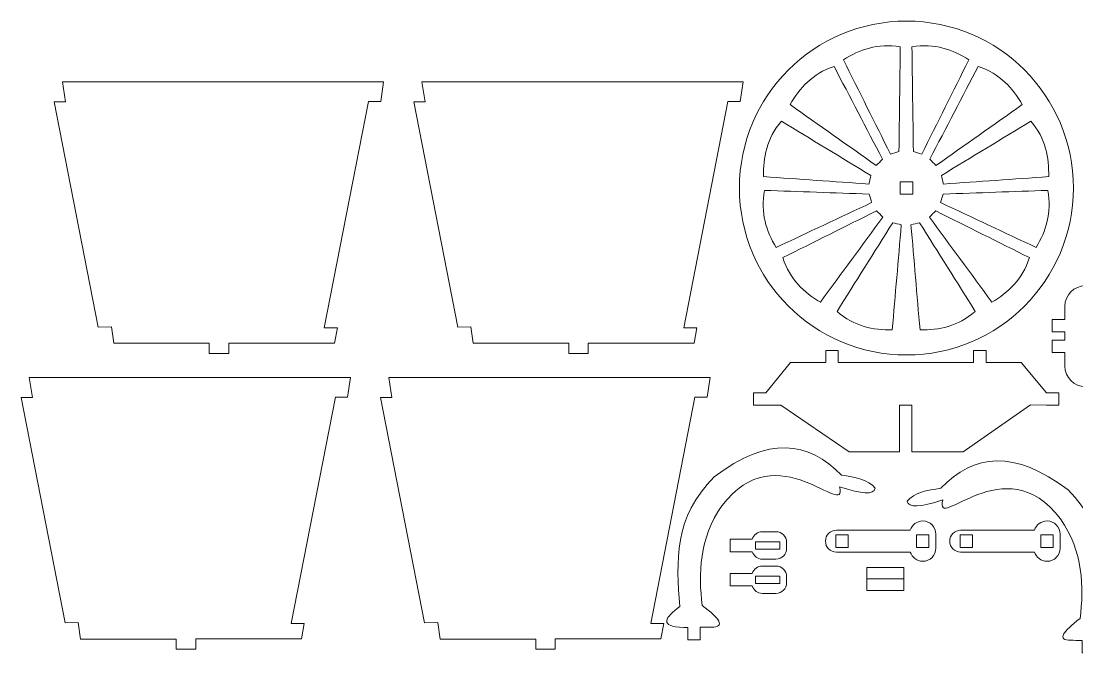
# Model space of a CAD drawing. Header units: millimetres. Extents: x -327 to 267, y -416 to -17.
# Drawn here: x -310.3 to -49.4, y -410.1 to -253.9 of the extents above; entities that cross this region are included whole.
import ezdxf

# ---------------------------------------------------------------- set-up
doc = ezdxf.new("R2010")
doc.units = ezdxf.units.MM
doc.header["$MEASUREMENT"] = 0
doc.layers.add('Layer 1', color=7, linetype='Continuous')

msp = doc.modelspace()

# ---------------------------------------------------------------- linework, layer by layer
at = {"layer": 'Layer 1', "color": 250, "lineweight": 9}
msp.add_lwpolyline([(-101.2837, -394.6769), (-92.1557, -394.6769), (-92.1557, -388.9885), (-101.2837, -388.9885), (-101.2837, -394.6769)], close=True, dxfattribs=at)
msp.add_ellipse((-91.517, -295.1844), major_axis=(0, 41.275), ratio=1, dxfattribs=at)
for points, knots in [([(-93.0428, -260.2909), (-93.1519, -268.7701), (-93.2637, -277.47), (-93.3756, -286.1699), (-93.3756, -286.1699), (-94.0688, -286.3886), (-94.7621, -286.6074), (-95.4553, -286.8262), (-95.4553, -286.8262), (-99.3346, -279.0424), (-103.214, -271.2585), (-107.0933, -263.4747), (-107.0933, -263.4747), (-103.0784, -260.9735), (-98.6764, -259.3498), (-93.0428, -260.2909)], [0, 0, 0, 0, 0.2, 0.2, 0.2, 0.2, 0.4, 0.4, 0.4, 0.4, 0.6, 0.6, 0.6, 0.6, 1, 1, 1, 1]), ([(-90.1468, -260.2909), (-90.0377, -268.7701), (-89.9259, -277.47), (-89.814, -286.1699), (-89.814, -286.1699), (-89.1208, -286.3886), (-88.4275, -286.6074), (-87.7343, -286.8262), (-87.7343, -286.8262), (-83.855, -279.0424), (-79.9756, -271.2585), (-76.0963, -263.4747), (-76.0963, -263.4747), (-80.1112, -260.9735), (-84.5132, -259.3498), (-90.1468, -260.2909)], [0, 0, 0, 0, 0.2, 0.2, 0.2, 0.2, 0.4, 0.4, 0.4, 0.4, 0.6, 0.6, 0.6, 0.6, 1, 1, 1, 1]), ([(-109.4163, -265.1079), (-105.4938, -272.6261), (-101.469, -280.3399), (-97.4445, -288.0537), (-97.4445, -288.0537), (-97.9512, -288.5748), (-98.458, -289.0961), (-98.9648, -289.6172), (-98.9648, -289.6172), (-106.0697, -284.6016), (-113.1748, -279.586), (-120.2797, -274.5705), (-120.2797, -274.5705), (-117.9297, -270.4652), (-114.8231, -266.9492), (-109.4163, -265.1079)], [0, 0, 0, 0, 0.2, 0.2, 0.2, 0.2, 0.4, 0.4, 0.4, 0.4, 0.6, 0.6, 0.6, 0.6, 1, 1, 1, 1]), ([(-73.7733, -265.1079), (-77.6958, -272.6261), (-81.7206, -280.3399), (-85.7451, -288.0537), (-85.7451, -288.0537), (-85.2384, -288.5748), (-84.7316, -289.0961), (-84.2248, -289.6172), (-84.2248, -289.6172), (-77.1199, -284.6016), (-70.0148, -279.586), (-62.9099, -274.5705), (-62.9099, -274.5705), (-65.2599, -270.4652), (-68.3665, -266.9492), (-73.7733, -265.1079)], [0, 0, 0, 0, 0.2, 0.2, 0.2, 0.2, 0.4, 0.4, 0.4, 0.4, 0.6, 0.6, 0.6, 0.6, 1, 1, 1, 1]), ([(-224.496, -273.8042), (-224.496, -273.8042), (-235.3886, -329.7196), (-235.3886, -329.7196), (-235.3886, -329.7196), (-235.3886, -329.7196), (-232.1695, -329.7196), (-232.1695, -329.7196), (-232.1695, -329.7196), (-232.1695, -329.7196), (-232.875, -333.5671), (-232.875, -333.5671), (-232.875, -333.5671), (-232.875, -333.5671), (-259.0032, -333.5671), (-259.0032, -333.5671), (-259.0032, -333.5671), (-259.0032, -333.5671), (-259.0032, -336.1031), (-259.0032, -336.1031), (-259.0032, -336.1031), (-259.0032, -336.1031), (-263.8098, -336.1031), (-263.8098, -336.1031), (-263.8098, -336.1031), (-263.8098, -336.1031), (-263.8098, -333.5891), (-263.8098, -333.5891), (-263.8098, -333.5891), (-263.8098, -333.5891), (-287.446, -333.5891), (-287.446, -333.5891), (-287.446, -333.5891), (-287.446, -333.5891), (-288.0193, -329.5322), (-288.0193, -329.5322), (-288.0193, -329.5322), (-288.0193, -329.5322), (-291.2823, -329.5761), (-291.2823, -329.5761), (-291.2823, -329.5761), (-291.2823, -329.5761), (-302.1526, -273.8812), (-302.1526, -273.8812), (-302.1526, -273.8812), (-302.1526, -273.8812), (-299.3524, -273.8812), (-299.3524, -273.8812), (-299.3524, -273.8812), (-299.3524, -273.8812), (-300.124, -268.8988), (-300.124, -268.8988), (-300.124, -268.8988), (-300.124, -268.8988), (-220.7273, -268.8988), (-220.7273, -268.8988), (-220.7273, -268.8988), (-220.7273, -268.8988), (-221.4533, -273.8042), (-221.4533, -273.8042), (-221.4533, -273.8042), (-221.4533, -273.8042), (-224.496, -273.8042), (-224.496, -273.8042)], [0, 0, 0, 0, 0.05882353, 0.05882353, 0.05882353, 0.05882353, 0.11764706, 0.11764706, 0.11764706, 0.11764706, 0.17647059, 0.17647059, 0.17647059, 0.17647059, 0.23529412, 0.23529412, 0.23529412, 0.23529412, 0.29411765, 0.29411765, 0.29411765, 0.29411765, 0.35294118, 0.35294118, 0.35294118, 0.35294118, 0.41176471, 0.41176471, 0.41176471, 0.41176471, 0.47058824, 0.47058824, 0.47058824, 0.47058824, 0.52941176, 0.52941176, 0.52941176, 0.52941176, 0.58823529, 0.58823529, 0.58823529, 0.58823529, 0.64705882, 0.64705882, 0.64705882, 0.64705882, 0.70588235, 0.70588235, 0.70588235, 0.70588235, 0.76470588, 0.76470588, 0.76470588, 0.76470588, 0.82352941, 0.82352941, 0.82352941, 0.82352941, 0.88235294, 0.88235294, 0.88235294, 0.88235294, 1, 1, 1, 1]), ([(-135.64, -273.8042), (-135.64, -273.8042), (-146.5326, -329.7196), (-146.5326, -329.7196), (-146.5326, -329.7196), (-146.5326, -329.7196), (-143.3135, -329.7196), (-143.3135, -329.7196), (-143.3135, -329.7196), (-143.3135, -329.7196), (-144.019, -333.5671), (-144.019, -333.5671), (-144.019, -333.5671), (-144.019, -333.5671), (-170.1472, -333.5671), (-170.1472, -333.5671), (-170.1472, -333.5671), (-170.1472, -333.5671), (-170.1472, -336.1031), (-170.1472, -336.1031), (-170.1472, -336.1031), (-170.1472, -336.1031), (-174.9538, -336.1031), (-174.9538, -336.1031), (-174.9538, -336.1031), (-174.9538, -336.1031), (-174.9538, -333.5891), (-174.9538, -333.5891), (-174.9538, -333.5891), (-174.9538, -333.5891), (-198.59, -333.5891), (-198.59, -333.5891), (-198.59, -333.5891), (-198.59, -333.5891), (-199.1633, -329.5322), (-199.1633, -329.5322), (-199.1633, -329.5322), (-199.1633, -329.5322), (-202.4263, -329.5761), (-202.4263, -329.5761), (-202.4263, -329.5761), (-202.4263, -329.5761), (-213.2966, -273.8812), (-213.2966, -273.8812), (-213.2966, -273.8812), (-213.2966, -273.8812), (-210.4964, -273.8812), (-210.4964, -273.8812), (-210.4964, -273.8812), (-210.4964, -273.8812), (-211.268, -268.8988), (-211.268, -268.8988), (-211.268, -268.8988), (-211.268, -268.8988), (-131.8713, -268.8988), (-131.8713, -268.8988), (-131.8713, -268.8988), (-131.8713, -268.8988), (-132.5973, -273.8042), (-132.5973, -273.8042), (-132.5973, -273.8042), (-132.5973, -273.8042), (-135.64, -273.8042), (-135.64, -273.8042)], [0, 0, 0, 0, 0.05882353, 0.05882353, 0.05882353, 0.05882353, 0.11764706, 0.11764706, 0.11764706, 0.11764706, 0.17647059, 0.17647059, 0.17647059, 0.17647059, 0.23529412, 0.23529412, 0.23529412, 0.23529412, 0.29411765, 0.29411765, 0.29411765, 0.29411765, 0.35294118, 0.35294118, 0.35294118, 0.35294118, 0.41176471, 0.41176471, 0.41176471, 0.41176471, 0.47058824, 0.47058824, 0.47058824, 0.47058824, 0.52941176, 0.52941176, 0.52941176, 0.52941176, 0.58823529, 0.58823529, 0.58823529, 0.58823529, 0.64705882, 0.64705882, 0.64705882, 0.64705882, 0.70588235, 0.70588235, 0.70588235, 0.70588235, 0.76470588, 0.76470588, 0.76470588, 0.76470588, 0.82352941, 0.82352941, 0.82352941, 0.82352941, 0.88235294, 0.88235294, 0.88235294, 0.88235294, 1, 1, 1, 1]), ([(-122.4331, -278.6548), (-115.1826, -283.0524), (-107.7432, -287.5644), (-100.3041, -292.0764), (-100.3041, -292.0764), (-100.4675, -292.7848), (-100.6308, -293.4931), (-100.7942, -294.2015), (-100.7942, -294.2015), (-109.4698, -293.5933), (-118.1455, -292.9852), (-126.8211, -292.377), (-126.8211, -292.377), (-126.9385, -287.6482), (-126.1033, -283.0313), (-122.4331, -278.6548)], [0, 0, 0, 0, 0.2, 0.2, 0.2, 0.2, 0.4, 0.4, 0.4, 0.4, 0.6, 0.6, 0.6, 0.6, 1, 1, 1, 1]), ([(-60.7565, -278.6548), (-68.007, -283.0524), (-75.4464, -287.5644), (-82.8855, -292.0764), (-82.8855, -292.0764), (-82.7221, -292.7848), (-82.5588, -293.4931), (-82.3954, -294.2015), (-82.3954, -294.2015), (-73.7198, -293.5933), (-65.0441, -292.9852), (-56.3685, -292.377), (-56.3685, -292.377), (-56.2511, -287.6482), (-57.0863, -283.0313), (-60.7565, -278.6548)], [0, 0, 0, 0, 0.2, 0.2, 0.2, 0.2, 0.4, 0.4, 0.4, 0.4, 0.6, 0.6, 0.6, 0.6, 1, 1, 1, 1]), ([(-89.9719, -293.6393), (-89.9719, -293.6393), (-93.0621, -293.6393), (-93.0621, -293.6393), (-93.0621, -293.6393), (-93.0621, -293.6393), (-93.0621, -296.7295), (-93.0621, -296.7295), (-93.0621, -296.7295), (-93.0621, -296.7295), (-89.9719, -296.7295), (-89.9719, -296.7295), (-89.9719, -296.7295), (-89.9719, -296.7295), (-89.9719, -293.6393), (-89.9719, -293.6393)], [0, 0, 0, 0, 0.2, 0.2, 0.2, 0.2, 0.4, 0.4, 0.4, 0.4, 0.6, 0.6, 0.6, 0.6, 1, 1, 1, 1]), ([(-126.5881, -295.7647), (-118.1136, -296.0656), (-109.4184, -296.3742), (-100.7233, -296.683), (-100.7233, -296.683), (-100.5204, -297.381), (-100.3173, -298.079), (-100.1143, -298.777), (-100.1143, -298.777), (-107.9839, -302.4792), (-115.8535, -306.1815), (-123.7231, -309.8836), (-123.7231, -309.8836), (-126.1328, -305.8132), (-127.6565, -301.3756), (-126.5881, -295.7647)], [0, 0, 0, 0, 0.2, 0.2, 0.2, 0.2, 0.4, 0.4, 0.4, 0.4, 0.6, 0.6, 0.6, 0.6, 1, 1, 1, 1]), ([(-56.6015, -295.7647), (-65.076, -296.0656), (-73.7712, -296.3742), (-82.4663, -296.683), (-82.4663, -296.683), (-82.6692, -297.381), (-82.8723, -298.079), (-83.0753, -298.777), (-83.0753, -298.777), (-75.2057, -302.4792), (-67.3361, -306.1815), (-59.4665, -309.8836), (-59.4665, -309.8836), (-57.0568, -305.8132), (-55.5331, -301.3756), (-56.6015, -295.7647)], [0, 0, 0, 0, 0.2, 0.2, 0.2, 0.2, 0.4, 0.4, 0.4, 0.4, 0.6, 0.6, 0.6, 0.6, 1, 1, 1, 1]), ([(-122.0522, -312.404), (-114.4672, -308.6124), (-106.6847, -304.722), (-98.9023, -300.8318), (-98.9023, -300.8318), (-98.39, -301.3475), (-97.8777, -301.8632), (-97.3654, -302.379), (-97.3654, -302.379), (-102.5034, -309.3959), (-107.6414, -316.4129), (-112.7794, -323.4298), (-112.7794, -323.4298), (-116.8433, -321.009), (-120.3049, -317.8419), (-122.0522, -312.404)], [0, 0, 0, 0, 0.2, 0.2, 0.2, 0.2, 0.4, 0.4, 0.4, 0.4, 0.6, 0.6, 0.6, 0.6, 1, 1, 1, 1]), ([(-61.1374, -312.404), (-68.7224, -308.6124), (-76.5049, -304.722), (-84.2873, -300.8318), (-84.2873, -300.8318), (-84.7996, -301.3475), (-85.3119, -301.8632), (-85.8242, -302.379), (-85.8242, -302.379), (-80.6862, -309.3959), (-75.5482, -316.4129), (-70.4102, -323.4298), (-70.4102, -323.4298), (-66.3463, -321.009), (-62.8847, -317.8419), (-61.1374, -312.404)], [0, 0, 0, 0, 0.2, 0.2, 0.2, 0.2, 0.4, 0.4, 0.4, 0.4, 0.6, 0.6, 0.6, 0.6, 1, 1, 1, 1]), ([(-108.6753, -325.6859), (-104.1663, -318.5042), (-99.5399, -311.1354), (-94.9135, -303.7668), (-94.9135, -303.7668), (-94.2078, -303.9411), (-93.502, -304.1154), (-92.7963, -304.2897), (-92.7963, -304.2897), (-93.5384, -312.9549), (-94.2804, -321.6202), (-95.0225, -330.2854), (-95.0225, -330.2854), (-99.7526, -330.3297), (-104.3561, -329.4233), (-108.6753, -325.6859)], [0, 0, 0, 0, 0.2, 0.2, 0.2, 0.2, 0.4, 0.4, 0.4, 0.4, 0.6, 0.6, 0.6, 0.6, 1, 1, 1, 1]), ([(-74.5143, -325.6859), (-79.0233, -318.5042), (-83.6497, -311.1354), (-88.2761, -303.7668), (-88.2761, -303.7668), (-88.9818, -303.9411), (-89.6876, -304.1154), (-90.3933, -304.2897), (-90.3933, -304.2897), (-89.6512, -312.9549), (-88.9092, -321.6202), (-88.1671, -330.2854), (-88.1671, -330.2854), (-83.437, -330.3297), (-78.8335, -329.4233), (-74.5143, -325.6859)], [0, 0, 0, 0, 0.2, 0.2, 0.2, 0.2, 0.4, 0.4, 0.4, 0.4, 0.6, 0.6, 0.6, 0.6, 1, 1, 1, 1]), ([(-41.6239, -319.3536), (-41.6239, -319.3536), (-47.2703, -319.3536), (-47.2703, -319.3536), (-47.2703, -319.3536), (-50.0825, -319.3536), (-52.3846, -321.655), (-52.3846, -324.4679), (-52.3846, -324.4679), (-52.3846, -324.4679), (-52.3846, -327.6863), (-52.3846, -327.6863), (-52.3846, -327.6863), (-52.3846, -327.6863), (-55.4747, -327.6863), (-55.4747, -327.6863), (-55.4747, -327.6863), (-55.4747, -327.6863), (-55.4747, -330.7765), (-55.4747, -330.7765), (-55.4747, -330.7765), (-55.4747, -330.7765), (-52.3846, -330.7765), (-52.3846, -330.7765), (-52.3846, -330.7765), (-52.3846, -330.7765), (-52.3846, -332.8016), (-52.3846, -332.8016), (-52.3846, -332.8016), (-52.3846, -332.8016), (-55.4747, -332.8016), (-55.4747, -332.8016), (-55.4747, -332.8016), (-55.4747, -332.8016), (-55.4747, -335.8918), (-55.4747, -335.8918), (-55.4747, -335.8918), (-55.4747, -335.8918), (-52.3846, -335.8918), (-52.3846, -335.8918), (-52.3846, -335.8918), (-52.3846, -335.8918), (-52.3846, -339.1984), (-52.3846, -339.1984), (-52.3846, -339.1984), (-52.3846, -342.0113), (-50.0825, -344.3127), (-47.2703, -344.3127), (-47.2703, -344.3127), (-47.2703, -344.3127), (-41.6239, -344.3127), (-41.6239, -344.3127), (-41.6239, -344.3127), (-38.8117, -344.3127), (-36.5096, -342.0113), (-36.5096, -339.1984), (-36.5096, -339.1984), (-36.5096, -339.1984), (-36.5096, -324.4679), (-36.5096, -324.4679), (-36.5096, -324.4679), (-36.5096, -321.655), (-38.8117, -319.3536), (-41.6239, -319.3536)], [0, 0, 0, 0, 0.05882353, 0.05882353, 0.05882353, 0.05882353, 0.11764706, 0.11764706, 0.11764706, 0.11764706, 0.17647059, 0.17647059, 0.17647059, 0.17647059, 0.23529412, 0.23529412, 0.23529412, 0.23529412, 0.29411765, 0.29411765, 0.29411765, 0.29411765, 0.35294118, 0.35294118, 0.35294118, 0.35294118, 0.41176471, 0.41176471, 0.41176471, 0.41176471, 0.47058824, 0.47058824, 0.47058824, 0.47058824, 0.52941176, 0.52941176, 0.52941176, 0.52941176, 0.58823529, 0.58823529, 0.58823529, 0.58823529, 0.64705882, 0.64705882, 0.64705882, 0.64705882, 0.70588235, 0.70588235, 0.70588235, 0.70588235, 0.76470588, 0.76470588, 0.76470588, 0.76470588, 0.82352941, 0.82352941, 0.82352941, 0.82352941, 0.88235294, 0.88235294, 0.88235294, 0.88235294, 1, 1, 1, 1]), ([(-53.8356, -345.8075), (-53.8356, -345.8075), (-56.9257, -345.8075), (-56.9257, -345.8075), (-56.9257, -345.8075), (-56.9257, -345.8075), (-63.1877, -338.313), (-63.1877, -338.313), (-63.1877, -338.313), (-63.1877, -338.313), (-71.8294, -338.313), (-71.8294, -338.313), (-71.8294, -338.313), (-71.8294, -338.313), (-71.8294, -335.3572), (-71.8294, -335.3572), (-71.8294, -335.3572), (-71.8294, -335.3572), (-74.9195, -335.3572), (-74.9195, -335.3572), (-74.9195, -335.3572), (-74.9195, -335.3572), (-74.9195, -338.313), (-74.9195, -338.313), (-74.9195, -338.313), (-74.9195, -338.313), (-108.386, -338.313), (-108.386, -338.313), (-108.386, -338.313), (-108.386, -338.313), (-108.386, -335.3572), (-108.386, -335.3572), (-108.386, -335.3572), (-108.386, -335.3572), (-111.4761, -335.3572), (-111.4761, -335.3572), (-111.4761, -335.3572), (-111.4761, -335.3572), (-111.4761, -338.313), (-111.4761, -338.313), (-111.4761, -338.313), (-111.4761, -338.313), (-120.1614, -338.313), (-120.1614, -338.313), (-120.1614, -338.313), (-120.1614, -338.313), (-126.2702, -345.8075), (-126.2702, -345.8075), (-126.2702, -345.8075), (-126.2702, -345.8075), (-129.3333, -345.8075), (-129.3333, -345.8075), (-129.3333, -345.8075), (-129.3333, -345.8075), (-129.3333, -348.8977), (-129.3333, -348.8977), (-129.3333, -348.8977), (-127.0546, -348.8977), (-124.8197, -348.9167), (-122.5373, -348.9167), (-122.5373, -348.9167), (-122.5373, -348.9167), (-105.6974, -360.4496), (-105.6974, -360.4496), (-105.6974, -360.4496), (-105.6974, -360.4496), (-93.265, -360.4496), (-93.265, -360.4496), (-93.265, -360.4496), (-93.265, -360.4496), (-93.265, -348.8959), (-93.265, -348.8959), (-93.265, -348.8959), (-93.265, -348.8959), (-90.1749, -348.8959), (-90.1749, -348.8959), (-90.1749, -348.8959), (-90.1749, -348.8959), (-90.1749, -360.4496), (-90.1749, -360.4496), (-90.1749, -360.4496), (-90.1749, -360.4496), (-77.4751, -360.4496), (-77.4751, -360.4496), (-77.4751, -360.4496), (-77.4751, -360.4496), (-60.8945, -348.8079), (-60.8945, -348.8079), (-60.8945, -348.8079), (-60.8945, -348.8079), (-56.9257, -348.8977), (-56.9257, -348.8977), (-56.9257, -348.8977), (-56.9257, -348.8977), (-53.8356, -348.8977), (-53.8356, -348.8977), (-53.8356, -348.8977), (-53.8356, -348.8977), (-53.8356, -345.8075), (-53.8356, -345.8075)], [0, 0, 0, 0, 0.03846154, 0.03846154, 0.03846154, 0.03846154, 0.07692308, 0.07692308, 0.07692308, 0.07692308, 0.11538462, 0.11538462, 0.11538462, 0.11538462, 0.15384615, 0.15384615, 0.15384615, 0.15384615, 0.19230769, 0.19230769, 0.19230769, 0.19230769, 0.23076923, 0.23076923, 0.23076923, 0.23076923, 0.26923077, 0.26923077, 0.26923077, 0.26923077, 0.30769231, 0.30769231, 0.30769231, 0.30769231, 0.34615385, 0.34615385, 0.34615385, 0.34615385, 0.38461538, 0.38461538, 0.38461538, 0.38461538, 0.42307692, 0.42307692, 0.42307692, 0.42307692, 0.46153846, 0.46153846, 0.46153846, 0.46153846, 0.5, 0.5, 0.5, 0.5, 0.53846154, 0.53846154, 0.53846154, 0.53846154, 0.57692308, 0.57692308, 0.57692308, 0.57692308, 0.61538462, 0.61538462, 0.61538462, 0.61538462, 0.65384615, 0.65384615, 0.65384615, 0.65384615, 0.69230769, 0.69230769, 0.69230769, 0.69230769, 0.73076923, 0.73076923, 0.73076923, 0.73076923, 0.76923077, 0.76923077, 0.76923077, 0.76923077, 0.80769231, 0.80769231, 0.80769231, 0.80769231, 0.84615385, 0.84615385, 0.84615385, 0.84615385, 0.88461538, 0.88461538, 0.88461538, 0.88461538, 0.92307692, 0.92307692, 0.92307692, 0.92307692, 1, 1, 1, 1]), ([(-232.6636, -346.9262), (-232.6636, -346.9262), (-243.5562, -402.8416), (-243.5562, -402.8416), (-243.5562, -402.8416), (-243.5562, -402.8416), (-240.3371, -402.8416), (-240.3371, -402.8416), (-240.3371, -402.8416), (-240.3371, -402.8416), (-241.0426, -406.6891), (-241.0426, -406.6891), (-241.0426, -406.6891), (-241.0426, -406.6891), (-267.1708, -406.6891), (-267.1708, -406.6891), (-267.1708, -406.6891), (-267.1708, -406.6891), (-267.1708, -409.2251), (-267.1708, -409.2251), (-267.1708, -409.2251), (-267.1708, -409.2251), (-271.9774, -409.2251), (-271.9774, -409.2251), (-271.9774, -409.2251), (-271.9774, -409.2251), (-271.9774, -406.7111), (-271.9774, -406.7111), (-271.9774, -406.7111), (-271.9774, -406.7111), (-295.6136, -406.7111), (-295.6136, -406.7111), (-295.6136, -406.7111), (-295.6136, -406.7111), (-296.1869, -402.6542), (-296.1869, -402.6542), (-296.1869, -402.6542), (-296.1869, -402.6542), (-299.4499, -402.6981), (-299.4499, -402.6981), (-299.4499, -402.6981), (-299.4499, -402.6981), (-310.3202, -347.0032), (-310.3202, -347.0032), (-310.3202, -347.0032), (-310.3202, -347.0032), (-307.52, -347.0032), (-307.52, -347.0032), (-307.52, -347.0032), (-307.52, -347.0032), (-308.2916, -342.0208), (-308.2916, -342.0208), (-308.2916, -342.0208), (-308.2916, -342.0208), (-228.8949, -342.0208), (-228.8949, -342.0208), (-228.8949, -342.0208), (-228.8949, -342.0208), (-229.6209, -346.9262), (-229.6209, -346.9262), (-229.6209, -346.9262), (-229.6209, -346.9262), (-232.6636, -346.9262), (-232.6636, -346.9262)], [0, 0, 0, 0, 0.05882353, 0.05882353, 0.05882353, 0.05882353, 0.11764706, 0.11764706, 0.11764706, 0.11764706, 0.17647059, 0.17647059, 0.17647059, 0.17647059, 0.23529412, 0.23529412, 0.23529412, 0.23529412, 0.29411765, 0.29411765, 0.29411765, 0.29411765, 0.35294118, 0.35294118, 0.35294118, 0.35294118, 0.41176471, 0.41176471, 0.41176471, 0.41176471, 0.47058824, 0.47058824, 0.47058824, 0.47058824, 0.52941176, 0.52941176, 0.52941176, 0.52941176, 0.58823529, 0.58823529, 0.58823529, 0.58823529, 0.64705882, 0.64705882, 0.64705882, 0.64705882, 0.70588235, 0.70588235, 0.70588235, 0.70588235, 0.76470588, 0.76470588, 0.76470588, 0.76470588, 0.82352941, 0.82352941, 0.82352941, 0.82352941, 0.88235294, 0.88235294, 0.88235294, 0.88235294, 1, 1, 1, 1]), ([(-143.8076, -346.9262), (-143.8076, -346.9262), (-154.7002, -402.8416), (-154.7002, -402.8416), (-154.7002, -402.8416), (-154.7002, -402.8416), (-151.4811, -402.8416), (-151.4811, -402.8416), (-151.4811, -402.8416), (-151.4811, -402.8416), (-152.1866, -406.6891), (-152.1866, -406.6891), (-152.1866, -406.6891), (-152.1866, -406.6891), (-178.3148, -406.6891), (-178.3148, -406.6891), (-178.3148, -406.6891), (-178.3148, -406.6891), (-178.3148, -409.2251), (-178.3148, -409.2251), (-178.3148, -409.2251), (-178.3148, -409.2251), (-183.1214, -409.2251), (-183.1214, -409.2251), (-183.1214, -409.2251), (-183.1214, -409.2251), (-183.1214, -406.7111), (-183.1214, -406.7111), (-183.1214, -406.7111), (-183.1214, -406.7111), (-206.7576, -406.7111), (-206.7576, -406.7111), (-206.7576, -406.7111), (-206.7576, -406.7111), (-207.3309, -402.6542), (-207.3309, -402.6542), (-207.3309, -402.6542), (-207.3309, -402.6542), (-210.5939, -402.6981), (-210.5939, -402.6981), (-210.5939, -402.6981), (-210.5939, -402.6981), (-221.4642, -347.0032), (-221.4642, -347.0032), (-221.4642, -347.0032), (-221.4642, -347.0032), (-218.664, -347.0032), (-218.664, -347.0032), (-218.664, -347.0032), (-218.664, -347.0032), (-219.4356, -342.0208), (-219.4356, -342.0208), (-219.4356, -342.0208), (-219.4356, -342.0208), (-140.0389, -342.0208), (-140.0389, -342.0208), (-140.0389, -342.0208), (-140.0389, -342.0208), (-140.7649, -346.9262), (-140.7649, -346.9262), (-140.7649, -346.9262), (-140.7649, -346.9262), (-143.8076, -346.9262), (-143.8076, -346.9262)], [0, 0, 0, 0, 0.05882353, 0.05882353, 0.05882353, 0.05882353, 0.11764706, 0.11764706, 0.11764706, 0.11764706, 0.17647059, 0.17647059, 0.17647059, 0.17647059, 0.23529412, 0.23529412, 0.23529412, 0.23529412, 0.29411765, 0.29411765, 0.29411765, 0.29411765, 0.35294118, 0.35294118, 0.35294118, 0.35294118, 0.41176471, 0.41176471, 0.41176471, 0.41176471, 0.47058824, 0.47058824, 0.47058824, 0.47058824, 0.52941176, 0.52941176, 0.52941176, 0.52941176, 0.58823529, 0.58823529, 0.58823529, 0.58823529, 0.64705882, 0.64705882, 0.64705882, 0.64705882, 0.70588235, 0.70588235, 0.70588235, 0.70588235, 0.76470588, 0.76470588, 0.76470588, 0.76470588, 0.82352941, 0.82352941, 0.82352941, 0.82352941, 0.88235294, 0.88235294, 0.88235294, 0.88235294, 1, 1, 1, 1]), ([(-145.5595, -403.8708), (-145.5595, -403.8708), (-145.5595, -406.8937), (-145.5595, -406.8937), (-145.5595, -406.8937), (-145.5595, -406.8937), (-142.4694, -406.8937), (-142.4694, -406.8937), (-142.4694, -406.8937), (-142.4694, -406.8937), (-142.4694, -403.8166), (-142.4694, -403.8166), (-142.4694, -403.8166), (-141.3967, -403.7985), (-140.3929, -403.7803), (-139.7814, -403.7622), (-139.7814, -403.7622), (-136.0575, -403.8115), (-137.7571, -401.5573), (-141.987, -398.4265), (-141.987, -398.4265), (-142.9504, -390.6169), (-142.7628, -381.8212), (-137.1361, -373.7762), (-137.1361, -373.7762), (-123.5004, -355.4719), (-105.9991, -377.574), (-108.032, -369.0579), (-108.032, -369.0579), (-102.5309, -370.9219), (-99.5394, -371.0748), (-99.2125, -369.4107), (-99.2125, -369.4107), (-100.9785, -367.311), (-104.1729, -366.6395), (-107.591, -366.1916), (-107.591, -366.1916), (-115.6624, -357.6728), (-125.7869, -356.5267), (-139.0324, -366.5881), (-139.0324, -366.5881), (-148.9781, -376.5146), (-148.4667, -387.578), (-147.4991, -398.6908), (-147.4991, -398.6908), (-151.1584, -401.3693), (-152.8983, -403.5714), (-146.5466, -403.8943), (-146.5466, -403.8943), (-146.2822, -403.8865), (-145.9443, -403.8786), (-145.5595, -403.8708)], [0, 0, 0, 0, 0.07142857, 0.07142857, 0.07142857, 0.07142857, 0.14285714, 0.14285714, 0.14285714, 0.14285714, 0.21428571, 0.21428571, 0.21428571, 0.21428571, 0.28571429, 0.28571429, 0.28571429, 0.28571429, 0.35714286, 0.35714286, 0.35714286, 0.35714286, 0.42857143, 0.42857143, 0.42857143, 0.42857143, 0.5, 0.5, 0.5, 0.5, 0.57142857, 0.57142857, 0.57142857, 0.57142857, 0.64285714, 0.64285714, 0.64285714, 0.64285714, 0.71428571, 0.71428571, 0.71428571, 0.71428571, 0.78571429, 0.78571429, 0.78571429, 0.78571429, 0.85714286, 0.85714286, 0.85714286, 0.85714286, 1, 1, 1, 1]), ([(-45.0328, -407.1185), (-45.0328, -407.1185), (-45.0328, -410.1414), (-45.0328, -410.1414), (-45.0328, -410.1414), (-45.0328, -410.1414), (-48.1229, -410.1414), (-48.1229, -410.1414), (-48.1229, -410.1414), (-48.1229, -410.1414), (-48.1229, -407.0643), (-48.1229, -407.0643), (-48.1229, -407.0643), (-49.1956, -407.0462), (-50.1994, -407.028), (-50.8109, -407.0099), (-50.8109, -407.0099), (-54.5348, -407.0592), (-52.8352, -404.805), (-48.6053, -401.6742), (-48.6053, -401.6742), (-47.6419, -393.8646), (-47.8295, -385.0689), (-53.4562, -377.0239), (-53.4562, -377.0239), (-67.0919, -358.7196), (-84.5932, -380.8217), (-82.5603, -372.3056), (-82.5603, -372.3056), (-88.0614, -374.1696), (-91.0529, -374.3225), (-91.3798, -372.6584), (-91.3798, -372.6584), (-89.6138, -370.5587), (-86.4194, -369.8872), (-83.0013, -369.4393), (-83.0013, -369.4393), (-74.9299, -360.9205), (-64.8054, -359.7744), (-51.5599, -369.8358), (-51.5599, -369.8358), (-41.6142, -379.7623), (-42.1256, -390.8257), (-43.0932, -401.9385), (-43.0932, -401.9385), (-39.4339, -404.617), (-37.694, -406.8191), (-44.0457, -407.142), (-44.0457, -407.142), (-44.3101, -407.1342), (-44.648, -407.1263), (-45.0328, -407.1185)], [0, 0, 0, 0, 0.07142857, 0.07142857, 0.07142857, 0.07142857, 0.14285714, 0.14285714, 0.14285714, 0.14285714, 0.21428571, 0.21428571, 0.21428571, 0.21428571, 0.28571429, 0.28571429, 0.28571429, 0.28571429, 0.35714286, 0.35714286, 0.35714286, 0.35714286, 0.42857143, 0.42857143, 0.42857143, 0.42857143, 0.5, 0.5, 0.5, 0.5, 0.57142857, 0.57142857, 0.57142857, 0.57142857, 0.64285714, 0.64285714, 0.64285714, 0.64285714, 0.71428571, 0.71428571, 0.71428571, 0.71428571, 0.78571429, 0.78571429, 0.78571429, 0.78571429, 0.85714286, 0.85714286, 0.85714286, 0.85714286, 1, 1, 1, 1]), ([(-90.579, -379.8161), (-90.579, -379.8161), (-108.846, -379.8161), (-108.846, -379.8161), (-108.846, -379.8161), (-110.3254, -379.8161), (-111.5356, -381.0265), (-111.5356, -382.506), (-111.5356, -382.506), (-111.5356, -382.506), (-111.5356, -382.5062), (-111.5356, -382.5062), (-111.5356, -382.5062), (-111.5356, -383.9857), (-110.3254, -385.1961), (-108.846, -385.1961), (-108.846, -385.1961), (-108.846, -385.1961), (-90.579, -385.1961), (-90.579, -385.1961), (-90.579, -385.1961), (-90.1711, -386.52), (-88.9337, -387.4891), (-87.4804, -387.4891), (-87.4804, -387.4891), (-87.4804, -387.4891), (-87.4801, -387.4891), (-87.4801, -387.4891), (-87.4801, -387.4891), (-85.6973, -387.4891), (-84.2391, -386.0307), (-84.2391, -384.248), (-84.2391, -384.248), (-84.2391, -384.248), (-84.2391, -382.5062), (-84.2391, -382.5062), (-84.2391, -382.5062), (-84.2391, -382.5062), (-84.2391, -382.506), (-84.2391, -382.506), (-84.2391, -382.506), (-84.2391, -382.506), (-84.2391, -380.7642), (-84.2391, -380.7642), (-84.2391, -380.7642), (-84.2391, -378.9815), (-85.6973, -377.5231), (-87.4801, -377.5231), (-87.4801, -377.5231), (-87.4801, -377.5231), (-87.4804, -377.5231), (-87.4804, -377.5231), (-87.4804, -377.5231), (-88.9337, -377.5231), (-90.1711, -378.4922), (-90.579, -379.8161)], [0, 0, 0, 0, 0.06666667, 0.06666667, 0.06666667, 0.06666667, 0.13333333, 0.13333333, 0.13333333, 0.13333333, 0.2, 0.2, 0.2, 0.2, 0.26666667, 0.26666667, 0.26666667, 0.26666667, 0.33333333, 0.33333333, 0.33333333, 0.33333333, 0.4, 0.4, 0.4, 0.4, 0.46666667, 0.46666667, 0.46666667, 0.46666667, 0.53333333, 0.53333333, 0.53333333, 0.53333333, 0.6, 0.6, 0.6, 0.6, 0.66666667, 0.66666667, 0.66666667, 0.66666667, 0.73333333, 0.73333333, 0.73333333, 0.73333333, 0.8, 0.8, 0.8, 0.8, 0.86666667, 0.86666667, 0.86666667, 0.86666667, 1, 1, 1, 1]), ([(-59.8657, -379.8161), (-59.8657, -379.8161), (-78.1327, -379.8161), (-78.1327, -379.8161), (-78.1327, -379.8161), (-79.6121, -379.8161), (-80.8223, -381.0265), (-80.8223, -382.506), (-80.8223, -382.506), (-80.8223, -382.506), (-80.8223, -382.5062), (-80.8223, -382.5062), (-80.8223, -382.5062), (-80.8223, -383.9857), (-79.6121, -385.1961), (-78.1327, -385.1961), (-78.1327, -385.1961), (-78.1327, -385.1961), (-59.8657, -385.1961), (-59.8657, -385.1961), (-59.8657, -385.1961), (-59.4578, -386.52), (-58.2204, -387.4891), (-56.7671, -387.4891), (-56.7671, -387.4891), (-56.7671, -387.4891), (-56.7668, -387.4891), (-56.7668, -387.4891), (-56.7668, -387.4891), (-54.984, -387.4891), (-53.5258, -386.0307), (-53.5258, -384.248), (-53.5258, -384.248), (-53.5258, -384.248), (-53.5258, -382.5062), (-53.5258, -382.5062), (-53.5258, -382.5062), (-53.5258, -382.5062), (-53.5258, -382.506), (-53.5258, -382.506), (-53.5258, -382.506), (-53.5258, -382.506), (-53.5258, -380.7642), (-53.5258, -380.7642), (-53.5258, -380.7642), (-53.5258, -378.9815), (-54.984, -377.5231), (-56.7668, -377.5231), (-56.7668, -377.5231), (-56.7668, -377.5231), (-56.7671, -377.5231), (-56.7671, -377.5231), (-56.7671, -377.5231), (-58.2204, -377.5231), (-59.4578, -378.4922), (-59.8657, -379.8161)], [0, 0, 0, 0, 0.06666667, 0.06666667, 0.06666667, 0.06666667, 0.13333333, 0.13333333, 0.13333333, 0.13333333, 0.2, 0.2, 0.2, 0.2, 0.26666667, 0.26666667, 0.26666667, 0.26666667, 0.33333333, 0.33333333, 0.33333333, 0.33333333, 0.4, 0.4, 0.4, 0.4, 0.46666667, 0.46666667, 0.46666667, 0.46666667, 0.53333333, 0.53333333, 0.53333333, 0.53333333, 0.6, 0.6, 0.6, 0.6, 0.66666667, 0.66666667, 0.66666667, 0.66666667, 0.73333333, 0.73333333, 0.73333333, 0.73333333, 0.8, 0.8, 0.8, 0.8, 0.86666667, 0.86666667, 0.86666667, 0.86666667, 1, 1, 1, 1]), ([(-123.7719, -380.1684), (-123.7719, -380.1684), (-127.123, -380.1684), (-127.123, -380.1684), (-127.123, -380.1684), (-128.3014, -380.1684), (-129.3061, -380.9491), (-129.6459, -382.0189), (-129.6459, -382.0189), (-129.6459, -382.0189), (-135.1061, -382.0189), (-135.1061, -382.0189), (-135.1061, -382.0189), (-135.1061, -382.0189), (-135.1061, -385.1089), (-135.1061, -385.1089), (-135.1061, -385.1089), (-135.1061, -385.1089), (-129.6459, -385.1089), (-129.6459, -385.1089), (-129.6459, -385.1089), (-129.3061, -386.1787), (-128.3014, -386.9594), (-127.123, -386.9594), (-127.123, -386.9594), (-127.123, -386.9594), (-123.7719, -386.9594), (-123.7719, -386.9594), (-123.7719, -386.9594), (-122.3166, -386.9594), (-121.1259, -385.7687), (-121.1259, -384.3134), (-121.1259, -384.3134), (-121.1259, -384.3134), (-121.1259, -382.8144), (-121.1259, -382.8144), (-121.1259, -382.8144), (-121.1259, -381.3591), (-122.3166, -380.1684), (-123.7719, -380.1684)], [0, 0, 0, 0, 0.09090909, 0.09090909, 0.09090909, 0.09090909, 0.18181818, 0.18181818, 0.18181818, 0.18181818, 0.27272727, 0.27272727, 0.27272727, 0.27272727, 0.36363636, 0.36363636, 0.36363636, 0.36363636, 0.45454545, 0.45454545, 0.45454545, 0.45454545, 0.54545455, 0.54545455, 0.54545455, 0.54545455, 0.63636364, 0.63636364, 0.63636364, 0.63636364, 0.72727273, 0.72727273, 0.72727273, 0.72727273, 0.81818182, 0.81818182, 0.81818182, 0.81818182, 1, 1, 1, 1]), ([(-128.8015, -382.6593), (-128.8015, -382.6593), (-122.8015, -382.6593), (-122.8015, -382.6593), (-122.8015, -382.6593), (-122.8015, -382.6593), (-122.8015, -384.4685), (-122.8015, -384.4685), (-122.8015, -384.4685), (-122.8015, -384.4685), (-128.8015, -384.4685), (-128.8015, -384.4685), (-128.8015, -384.4685), (-128.8015, -384.4685), (-128.8015, -382.6593), (-128.8015, -382.6593)], [0, 0, 0, 0, 0.2, 0.2, 0.2, 0.2, 0.4, 0.4, 0.4, 0.4, 0.6, 0.6, 0.6, 0.6, 1, 1, 1, 1]), ([(-105.8875, -380.961), (-105.8875, -380.961), (-108.9776, -380.961), (-108.9776, -380.961), (-108.9776, -380.961), (-108.9776, -380.961), (-108.9776, -384.0512), (-108.9776, -384.0512), (-108.9776, -384.0512), (-108.9776, -384.0512), (-105.8875, -384.0512), (-105.8875, -384.0512), (-105.8875, -384.0512), (-105.8875, -384.0512), (-105.8875, -380.961), (-105.8875, -380.961)], [0, 0, 0, 0, 0.2, 0.2, 0.2, 0.2, 0.4, 0.4, 0.4, 0.4, 0.6, 0.6, 0.6, 0.6, 1, 1, 1, 1]), ([(-85.9555, -380.961), (-85.9555, -380.961), (-89.0456, -380.961), (-89.0456, -380.961), (-89.0456, -380.961), (-89.0456, -380.961), (-89.0456, -384.0512), (-89.0456, -384.0512), (-89.0456, -384.0512), (-89.0456, -384.0512), (-85.9555, -384.0512), (-85.9555, -384.0512), (-85.9555, -384.0512), (-85.9555, -384.0512), (-85.9555, -380.961), (-85.9555, -380.961)], [0, 0, 0, 0, 0.2, 0.2, 0.2, 0.2, 0.4, 0.4, 0.4, 0.4, 0.6, 0.6, 0.6, 0.6, 1, 1, 1, 1]), ([(-75.1742, -380.961), (-75.1742, -380.961), (-78.2643, -380.961), (-78.2643, -380.961), (-78.2643, -380.961), (-78.2643, -380.961), (-78.2643, -384.0512), (-78.2643, -384.0512), (-78.2643, -384.0512), (-78.2643, -384.0512), (-75.1742, -384.0512), (-75.1742, -384.0512), (-75.1742, -384.0512), (-75.1742, -384.0512), (-75.1742, -380.961), (-75.1742, -380.961)], [0, 0, 0, 0, 0.2, 0.2, 0.2, 0.2, 0.4, 0.4, 0.4, 0.4, 0.6, 0.6, 0.6, 0.6, 1, 1, 1, 1]), ([(-55.2422, -380.961), (-55.2422, -380.961), (-58.3323, -380.961), (-58.3323, -380.961), (-58.3323, -380.961), (-58.3323, -380.961), (-58.3323, -384.0512), (-58.3323, -384.0512), (-58.3323, -384.0512), (-58.3323, -384.0512), (-55.2422, -384.0512), (-55.2422, -384.0512), (-55.2422, -384.0512), (-55.2422, -384.0512), (-55.2422, -380.961), (-55.2422, -380.961)], [0, 0, 0, 0, 0.2, 0.2, 0.2, 0.2, 0.4, 0.4, 0.4, 0.4, 0.6, 0.6, 0.6, 0.6, 1, 1, 1, 1]), ([(-123.7719, -388.6565), (-123.7719, -388.6565), (-127.123, -388.6565), (-127.123, -388.6565), (-127.123, -388.6565), (-128.3014, -388.6565), (-129.3061, -389.4372), (-129.6459, -390.507), (-129.6459, -390.507), (-129.6459, -390.507), (-135.1061, -390.507), (-135.1061, -390.507), (-135.1061, -390.507), (-135.1061, -390.507), (-135.1061, -393.597), (-135.1061, -393.597), (-135.1061, -393.597), (-135.1061, -393.597), (-129.6459, -393.597), (-129.6459, -393.597), (-129.6459, -393.597), (-129.3061, -394.6668), (-128.3014, -395.4475), (-127.123, -395.4475), (-127.123, -395.4475), (-127.123, -395.4475), (-123.7719, -395.4475), (-123.7719, -395.4475), (-123.7719, -395.4475), (-122.3166, -395.4475), (-121.1259, -394.2568), (-121.1259, -392.8015), (-121.1259, -392.8015), (-121.1259, -392.8015), (-121.1259, -391.3025), (-121.1259, -391.3025), (-121.1259, -391.3025), (-121.1259, -389.8472), (-122.3166, -388.6565), (-123.7719, -388.6565)], [0, 0, 0, 0, 0.09090909, 0.09090909, 0.09090909, 0.09090909, 0.18181818, 0.18181818, 0.18181818, 0.18181818, 0.27272727, 0.27272727, 0.27272727, 0.27272727, 0.36363636, 0.36363636, 0.36363636, 0.36363636, 0.45454545, 0.45454545, 0.45454545, 0.45454545, 0.54545455, 0.54545455, 0.54545455, 0.54545455, 0.63636364, 0.63636364, 0.63636364, 0.63636364, 0.72727273, 0.72727273, 0.72727273, 0.72727273, 0.81818182, 0.81818182, 0.81818182, 0.81818182, 1, 1, 1, 1]), ([(-128.8015, -391.1474), (-128.8015, -391.1474), (-122.8015, -391.1474), (-122.8015, -391.1474), (-122.8015, -391.1474), (-122.8015, -391.1474), (-122.8015, -392.9566), (-122.8015, -392.9566), (-122.8015, -392.9566), (-122.8015, -392.9566), (-128.8015, -392.9566), (-128.8015, -392.9566), (-128.8015, -392.9566), (-128.8015, -392.9566), (-128.8015, -391.1474), (-128.8015, -391.1474)], [0, 0, 0, 0, 0.2, 0.2, 0.2, 0.2, 0.4, 0.4, 0.4, 0.4, 0.6, 0.6, 0.6, 0.6, 1, 1, 1, 1]), ([(-92.1557, -391.8327), (-92.1557, -391.8327), (-101.2838, -391.8327), (-101.2838, -391.8327), (-101.2838, -391.8327), (-101.2838, -391.8327), (-101.2838, -394.677), (-101.2838, -394.677), (-101.2838, -394.677), (-101.2838, -394.677), (-92.1557, -394.677), (-92.1557, -394.677), (-92.1557, -394.677), (-92.1557, -394.677), (-92.1557, -391.8327), (-92.1557, -391.8327)], [0, 0, 0, 0, 0.2, 0.2, 0.2, 0.2, 0.4, 0.4, 0.4, 0.4, 0.6, 0.6, 0.6, 0.6, 1, 1, 1, 1])]:
    msp.add_open_spline(points, degree=3, knots=knots, dxfattribs=at)

doc.saveas('drawing.dxf')
